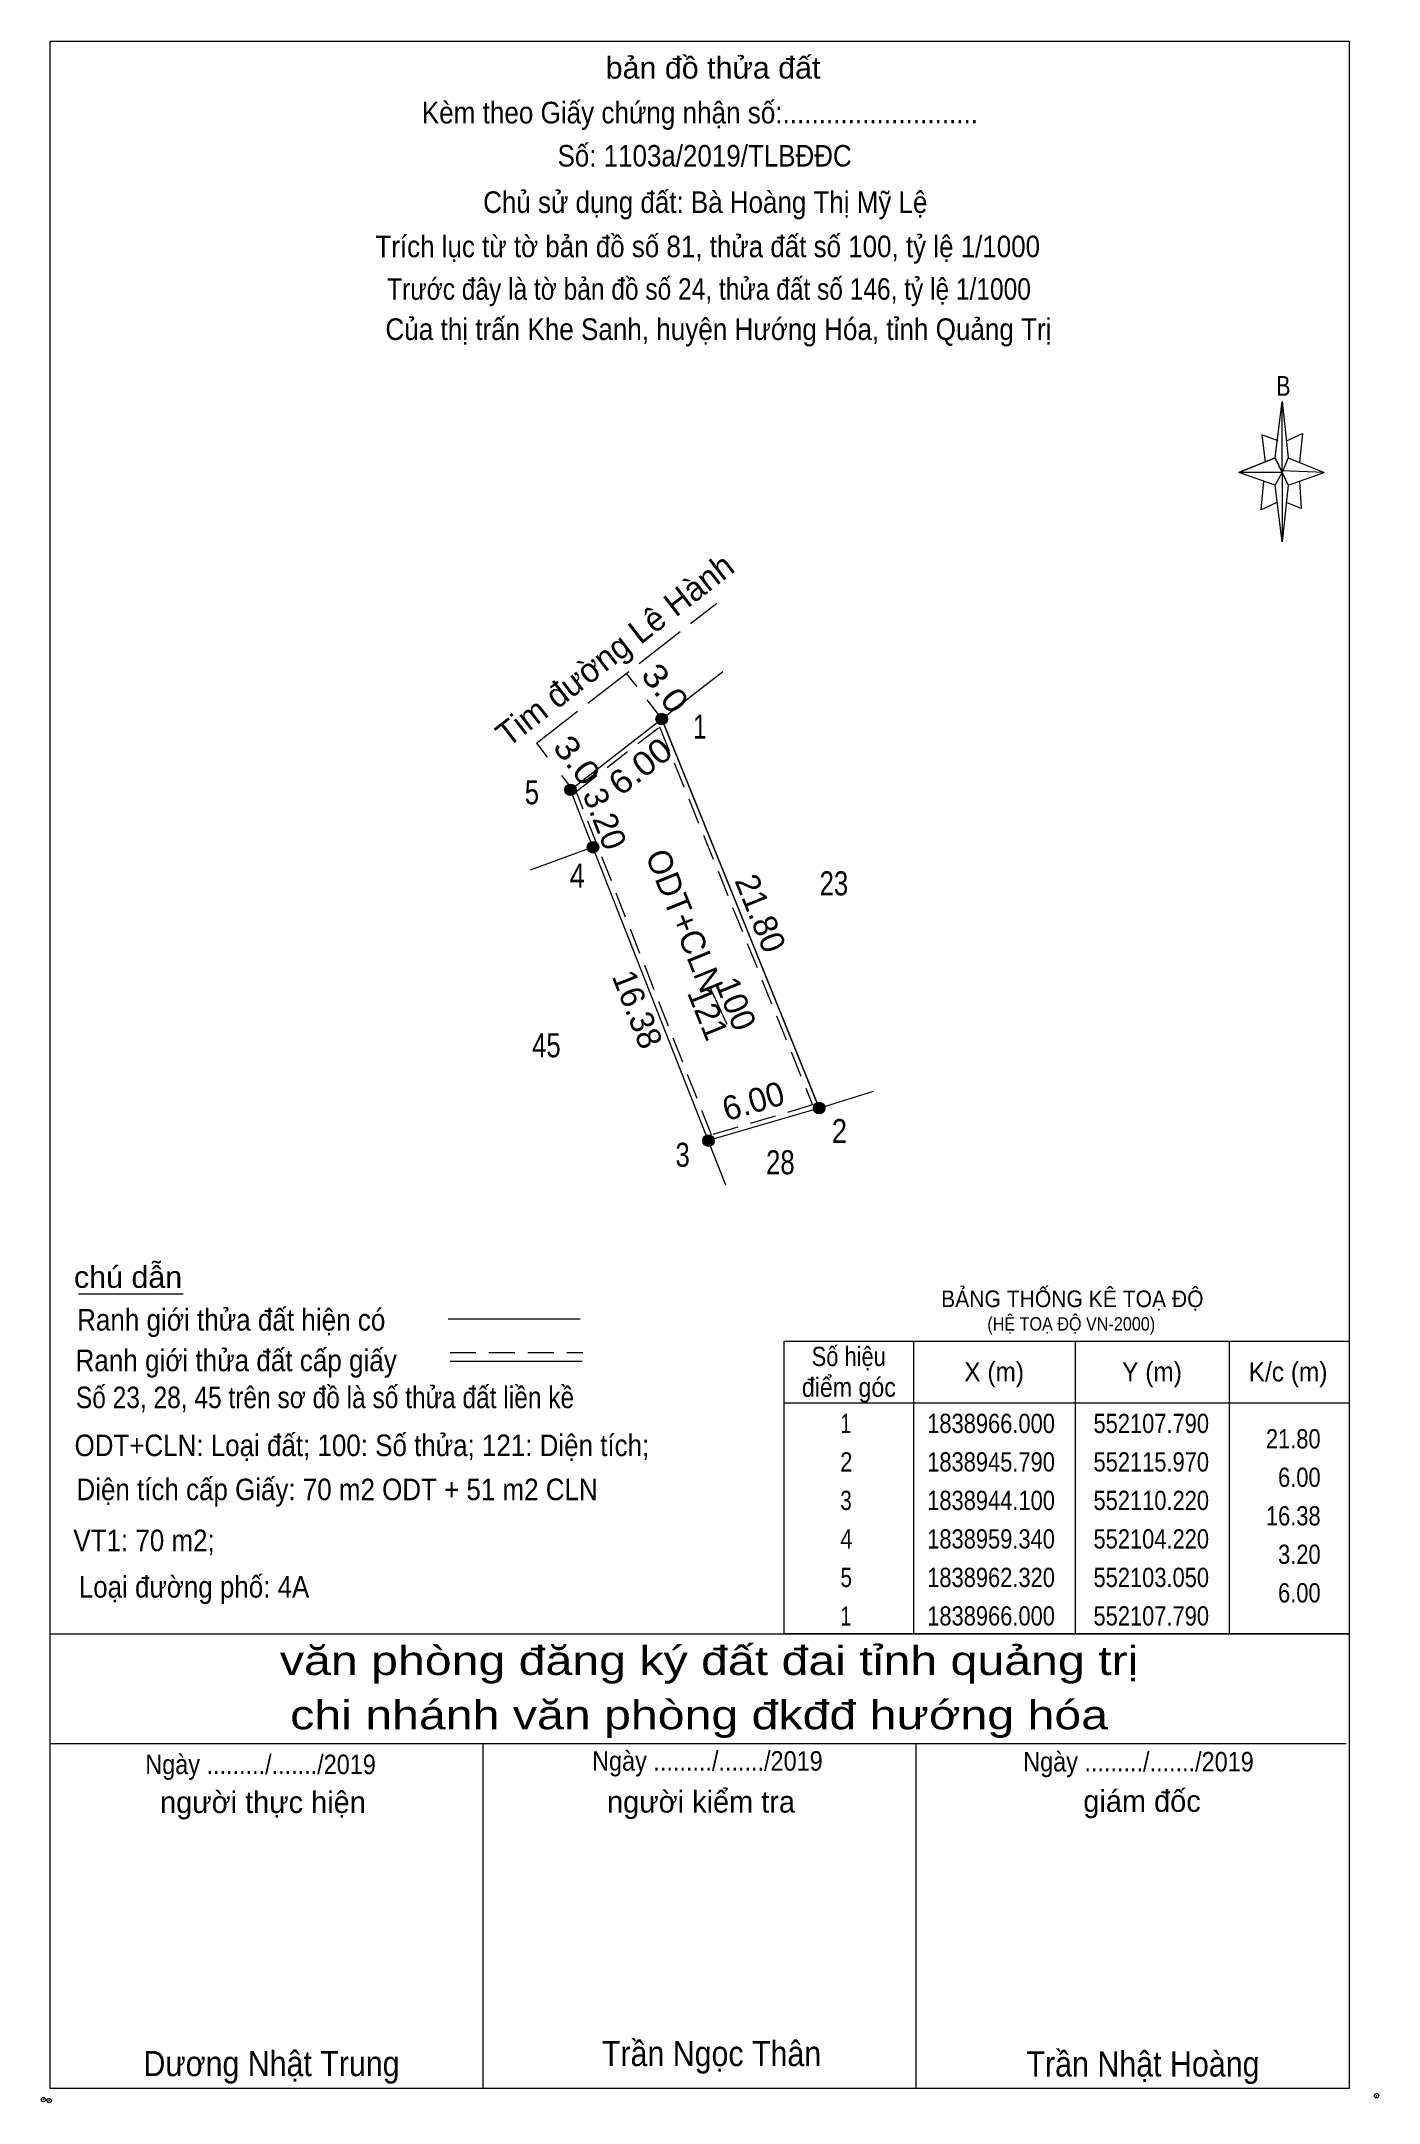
# Model space of a CAD drawing. Header units: metres. Extents: x 552076 to 552145, y 1838894 to 1839001.
import ezdxf
from ezdxf.enums import TextEntityAlignment as Align

# ---------------------------------------------------------------- set-up
doc = ezdxf.new("R2010")
doc.units = ezdxf.units.M
doc.header["$LTSCALE"] = 0.45
doc.header["$PDMODE"] = 32
doc.header["$PDSIZE"] = 0.225
doc.linetypes.add('LONG_DASHED', pattern=[7.5, 6, -1.5])
doc.linetypes.add('MEDIUM_DASHED', pattern=[4.5, 3, -1.5])
for name, color, linetype, lineweight in [('1', 7, 'Continuous', 13), ('10', 7, 'Continuous', 13), ('17', 7, 'Continuous', 13), ('2', 7, 'Continuous', 13), ('5', 7, 'Continuous', 13), ('6', 7, 'Continuous', 13), ('63', 7, 'Continuous', 13)]:
    doc.layers.add(name, color=color, linetype=linetype, lineweight=lineweight)

msp = doc.modelspace()

# ---------------------------------------------------------------- hatches: boundary and pattern name
at = {"layer": '63'}
for points in [[(552108.09, 1838966, 1), (552107.49, 1838966, 1)], [(552103.35, 1838962.32, 1), (552102.75, 1838962.32, 1)], [(552104.52, 1838959.34, 1), (552103.92, 1838959.34, 1)], [(552116.27, 1838945.79, 1), (552115.67, 1838945.79, 1)], [(552110.52, 1838944.1, 1), (552109.92, 1838944.1, 1)]]:
    msp.add_hatch(color=256, dxfattribs=at).paths.add_polyline_path(points)

# ---------------------------------------------------------------- linework, layer by layer
at = {"layer": '1'}
for q in [(552103.05, 1838962.32), (552100.95, 1838958.15)]:
    msp.add_line((552104.22, 1838959.34), q, dxfattribs=at)
msp.add_lwpolyline([(552107.79, 1838966), (552115.97, 1838945.79), (552110.22, 1838944.1)], dxfattribs=at)
at = {"layer": '1', "linetype": 'MEDIUM_DASHED'}
msp.add_lwpolyline([(552107.68, 1838965.6), (552115.63, 1838945.95), (552110.37, 1838944.4), (552104.45, 1838959.43), (552103.35, 1838962.24)], close=True, dxfattribs=at)
at = {"layer": '10'}
msp.add_line((552115.97, 1838945.79), (552110.22, 1838944.1), dxfattribs=at)
at = {"layer": '17'}
msp.add_line((552077.49, 1838936.14), (552082.92, 1838936.14), dxfattribs=at)
at = {"layer": '2', "linetype": 'LONG_DASHED'}
msp.add_line((552101.28, 1838964.75), (552110.65, 1838972.02), dxfattribs=at)
at = {"layer": '2'}
for p, q in [((552103.05, 1838962.32), (552110.97, 1838968.47)), ((552115.97, 1838945.79), (552107.79, 1838966)), ((552111.13, 1838941.78), (552104.22, 1838959.34)), ((552115.97, 1838945.79), (552118.79, 1838946.66))]:
    msp.add_line(p, q, dxfattribs=at)
at = {"layer": '5'}
for p, q in [((552139.66, 1838979.56), (552140.04, 1838982.49)), ((552140.34, 1838979.56), (552142.22, 1838978.81)), ((552139.66, 1838978.14), (552137.78, 1838978.81)), ((552140.34, 1838978.14), (552140.04, 1838975.21)), ((552140.94, 1838978.36), (552141.02, 1838976.94)), ((552141.02, 1838976.94), (552140.26, 1838977.24)), ((552076.01, 1838918.48), (552143.51, 1838918.48)), ((552076.01, 1838912.78), (552143.36, 1838912.78)), ((552076.01, 1838912.78), (552143.36, 1838912.78)), ((552076.01, 1838912.78), (552143.36, 1838912.78)), ((552098.51, 1838894.86), (552098.51, 1838912.78)), ((552121.01, 1838894.86), (552121.01, 1838912.78))]:
    msp.add_line(p, q, dxfattribs=at)
for points in [[(552076.01, 1839001.21), (552143.51, 1839001.21), (552143.51, 1838894.86), (552076.01, 1838894.86)], [(552140.04, 1838982.49), (552140.34, 1838979.56), (552140.04, 1838978.81)], [(552140.04, 1838978.81), (552137.78, 1838978.81), (552139.66, 1838979.56), (552140.34, 1838978.14), (552142.22, 1838978.81), (552140.04, 1838978.89)], [(552140.04, 1838978.81), (552140.04, 1838975.21), (552139.66, 1838978.14)]]:
    msp.add_lwpolyline(points, close=True, dxfattribs=at)
for points in [[(552139.82, 1838980.46), (552138.98, 1838980.76), (552139.14, 1838979.34)], [(552140.26, 1838980.46), (552141.08, 1838980.84), (552140.94, 1838979.34)], [(552140.04, 1838978.81), (552139.66, 1838979.56), (552137.78, 1838978.81)], [(552140.04, 1838978.81), (552140.34, 1838978.14), (552142.22, 1838978.81)], [(552139.06, 1838978.36), (552138.92, 1838976.86), (552139.74, 1838977.24)], [(552143.51, 1838894.86), (552076.01, 1838894.86), (552076.01, 1838912.78)]]:
    msp.add_lwpolyline(points, dxfattribs=at)
for p in [(552075.66, 1838894.28), (552075.96, 1838894.23)]:
    msp.add_point(p, dxfattribs=at)
at = {"layer": '6'}
for p, q in [((552096.69, 1838934.84), (552103.55, 1838934.84)), ((552096.79, 1838932.64), (552103.65, 1838932.64))]:
    msp.add_line(p, q, dxfattribs=at)
at = {"layer": '6', "linetype": 'MEDIUM_DASHED'}
msp.add_line((552096.79, 1838933.1), (552103.69, 1838933.1), dxfattribs=at)
at = {"layer": '6'}
msp.add_point((552144.94, 1838894.48), dxfattribs=at)
at = {"layer": '63'}
for p, q in [((552105.95, 1838968.37), (552106.49, 1838967.67)), ((552107.01, 1838967), (552107.79, 1838966)), ((552101.28, 1838964.75), (552101.84, 1838964.02)), ((552102.58, 1838963.07), (552103.12, 1838962.38)), ((552110.27, 1838952.1), (552111.17, 1838950.14)), ((552120.87, 1838933.68), (552120.87, 1838918.48)), ((552129.27, 1838933.68), (552129.27, 1838918.48)), ((552137.27, 1838933.68), (552137.27, 1838918.48)), ((552114.15, 1838930.48), (552143.51, 1838930.48))]:
    msp.add_line(p, q, dxfattribs=at)
msp.add_lwpolyline([(552114.15, 1838933.68), (552143.51, 1838933.68), (552143.51, 1838918.48), (552114.15, 1838918.48)], close=True, dxfattribs=at)
for centre in [(552107.79, 1838966), (552103.05, 1838962.32), (552104.22, 1838959.34), (552115.97, 1838945.79), (552110.22, 1838944.1)]:
    msp.add_circle(centre, 0.3, dxfattribs=at)

# ---------------------------------------------------------------- texts
at = {"layer": '1'}
for s, height, width, p in [('BẢNG THỐNG KÊ TOẠ ĐỘ ', 0.8625, 0.95, (552122.31, 1838935.45)), ('(HỆ TOẠ ĐỘ VN-2000)', 0.6975, 0.9, (552124.71, 1838934.23))]:
    msp.add_text(s, height=height, dxfattribs=dict(at, width=width)).set_placement(p)
at = {"layer": '5'}
for s, height, width, p in [('bản đồ thửa đất', 1.125, 1.05, (552110.46, 1838999.27)), ('Kèm theo Giấy chứng nhận số:...........................', 1.125, 0.9, (552109.775, 1838996.94)), ('Số: 1103a/2019/TLBĐĐC', 1.12, 0.9, (552110.02, 1838994.7)), ('Chủ sử dụng đất: Bà Hoàng Thị Mỹ Lệ', 1.12, 0.9, (552110.055, 1838992.29)), ('Trích lục từ tờ bản đồ số 81, thửa đất số 100, tỷ lệ 1/1000 ', 1.12, 0.9, (552110.37, 1838989.99)), ('Trước đây là tờ bản đồ số 24, thửa đất số 146, tỷ lệ 1/1000 ', 1.12, 0.85, (552110.425, 1838987.78)), ('Của thị trấn Khe Sanh, huyện Hướng Hóa, tỉnh Quảng Trị', 1.125, 0.9, (552110.74, 1838985.69)), ('B', 1.033, 0.8, (552140.095, 1838982.79)), ('văn phòng đăng ký đất đai tỉnh quảng trị', 1.5, 1.25, (552110.255, 1838916.34)), ('chi nhánh văn phòng đkđđ hướng hóa', 1.5, 1.25, (552109.735, 1838913.52)), ('Ngày ........./......./2019', 1.012, 0.9, (552086.945, 1838911.19)), ('Ngày ........./......./2019', 1.012, 0.9, (552110.165, 1838911.37)), ('Ngày ........./......./2019', 1.012, 0.9, (552132.565, 1838911.33)), ('Trần Ngọc Thân', 1.31, 0.9, (552110.38, 1838896.02)), ('Dương Nhật Trung', 1.31, 0.9, (552087.515, 1838895.5)), ('Trần Nhật Hoàng', 1.312, 0.9, (552132.8, 1838895.48))]:
    msp.add_text(s, height=height, dxfattribs=dict(at, width=width)).set_placement(p, align=Align.CENTER)
for s, p in [('người thực hiện', (552087.07, 1838909.17)), ('người kiểm tra', (552109.835, 1838909.19)), ('giám đốc', (552132.75, 1838909.23))]:
    msp.add_text(s, height=1.125, dxfattribs=at).set_placement(p, align=Align.CENTER)
at = {"layer": '6'}
for s, height, width, p in [('chú dẫn', 1.125, 1.05, (552077.25, 1838936.45)), ('Ranh giới thửa đất hiện có ', 1.125, 0.9, (552077.41, 1838934.23)), ('Ranh giới thửa đất cấp giấy', 1.125, 0.9, (552077.33, 1838932.12)), ('Số 23, 28, 45 trên sơ đồ là số thửa đất liền kề', 1.12, 0.85, (552077.35, 1838930.2)), ('ODT+CLN: Loại đất; 100: Số thửa; 121: Diện tích;', 1.12, 0.9, (552077.28, 1838927.71)), ('Diện tích cấp Giấy: 70 m2 ODT + 51 m2 CLN', 1.12, 0.9, (552077.38, 1838925.42)), ('VT1: 70 m2; ', 1.12, 0.9, (552077.22, 1838922.77)), ('Loại đường phố: 4A', 1.12, 0.9, (552077.5, 1838920.36))]:
    msp.add_text(s, height=height, dxfattribs=dict(at, width=width)).set_placement(p)
at = {"layer": '63'}
for s, rotation, p in [('Tim đường Lê Hành', 37.806, (552105.7369, 1838969.0978)), ('3.20', 291.436, (552104.2533, 1838960.5934)), ('ODT+CLN', 292.036, (552108.3936, 1838955.2845)), ('21.80', 292.036, (552112.3453, 1838955.6745)), ('16.38', 291.49, (552105.9465, 1838950.694)), ('121', 292.036, (552109.6183, 1838950.4895)), ('100', 292.036, (552111.0666, 1838950.9795)), ('6.00', 16.379, (552112.7238, 1838945.5579))]:
    msp.add_text(s, height=1.25, rotation=rotation, dxfattribs=at).set_placement(p, align=Align.CENTER)
for s, rotation, width, p in [('3.0', 307.825, 1.15, (552107.4797, 1838967.2183)), ('3.0', 307.825, 1.15, (552102.8997, 1838963.4783)), ('6.00', 37.825, 1.1, (552107.0617, 1838963.0481))]:
    msp.add_text(s, height=1.25, rotation=rotation, dxfattribs=dict(at, width=width)).set_placement(p, align=Align.CENTER)
for s, height, width, p in [(' 1', 1.25, 0.75, (552110.12, 1838964.98)), (' 5', 1.25, 0.8, (552101.42, 1838961.57)), (' 4', 1.25, 0.85, (552103.8, 1838957.24)), ('23', 1.25, 0.8, (552117.48, 1838956.84)), ('45', 1.25, 0.8, (552102.54, 1838948.43)), (' 2', 1.25, 0.85, (552117.42, 1838943.97)), (' 3', 1.25, 0.8, (552109.25, 1838942.74)), ('28', 1.25, 0.8, (552114.7, 1838942.35)), ('21.80', 1, 0.85, (552142.03, 1838928.11)), ('6.00', 1, 0.85, (552142.03, 1838926.11)), ('16.38', 1, 0.85, (552142.03, 1838924.11)), ('3.20', 1, 0.85, (552142.03, 1838922.11)), ('6.00', 1, 0.85, (552142.03, 1838920.11))]:
    msp.add_text(s, height=height, dxfattribs=dict(at, width=width)).set_placement(p, align=Align.RIGHT)
for s, width, p in [('Số hiệu', 0.85, (552117.51, 1838932.39)), ('X (m)', 0.95, (552125.065, 1838931.59)), ('Y (m)', 0.95, (552133.27, 1838931.59)), ('K/c (m)', 0.95, (552140.34, 1838931.59)), ('điểm góc', 0.9, (552117.515, 1838930.79)), (' 1', 0.75, (552117.225, 1838928.91)), ('1838966.000', 0.85, (552124.905, 1838928.91)), ('552107.790', 0.85, (552133.23, 1838928.91)), (' 2', 0.85, (552117.225, 1838926.91)), ('1838945.790', 0.85, (552124.905, 1838926.91)), ('552115.970', 0.85, (552133.23, 1838926.91)), (' 3', 0.8, (552117.22, 1838924.91)), ('1838944.100', 0.85, (552124.905, 1838924.91)), ('552110.220', 0.85, (552133.23, 1838924.91)), (' 4', 0.85, (552117.23, 1838922.91)), ('1838959.340', 0.85, (552124.905, 1838922.91)), ('552104.220', 0.85, (552133.23, 1838922.91)), (' 5', 0.8, (552117.23, 1838920.91)), ('1838962.320', 0.85, (552124.905, 1838920.91)), ('552103.050', 0.85, (552133.23, 1838920.91)), (' 1', 0.75, (552117.225, 1838918.91)), ('1838966.000', 0.85, (552124.905, 1838918.91)), ('552107.790', 0.85, (552133.23, 1838918.91))]:
    msp.add_text(s, height=1, dxfattribs=dict(at, width=width)).set_placement(p, align=Align.CENTER)

doc.saveas('drawing.dxf')
